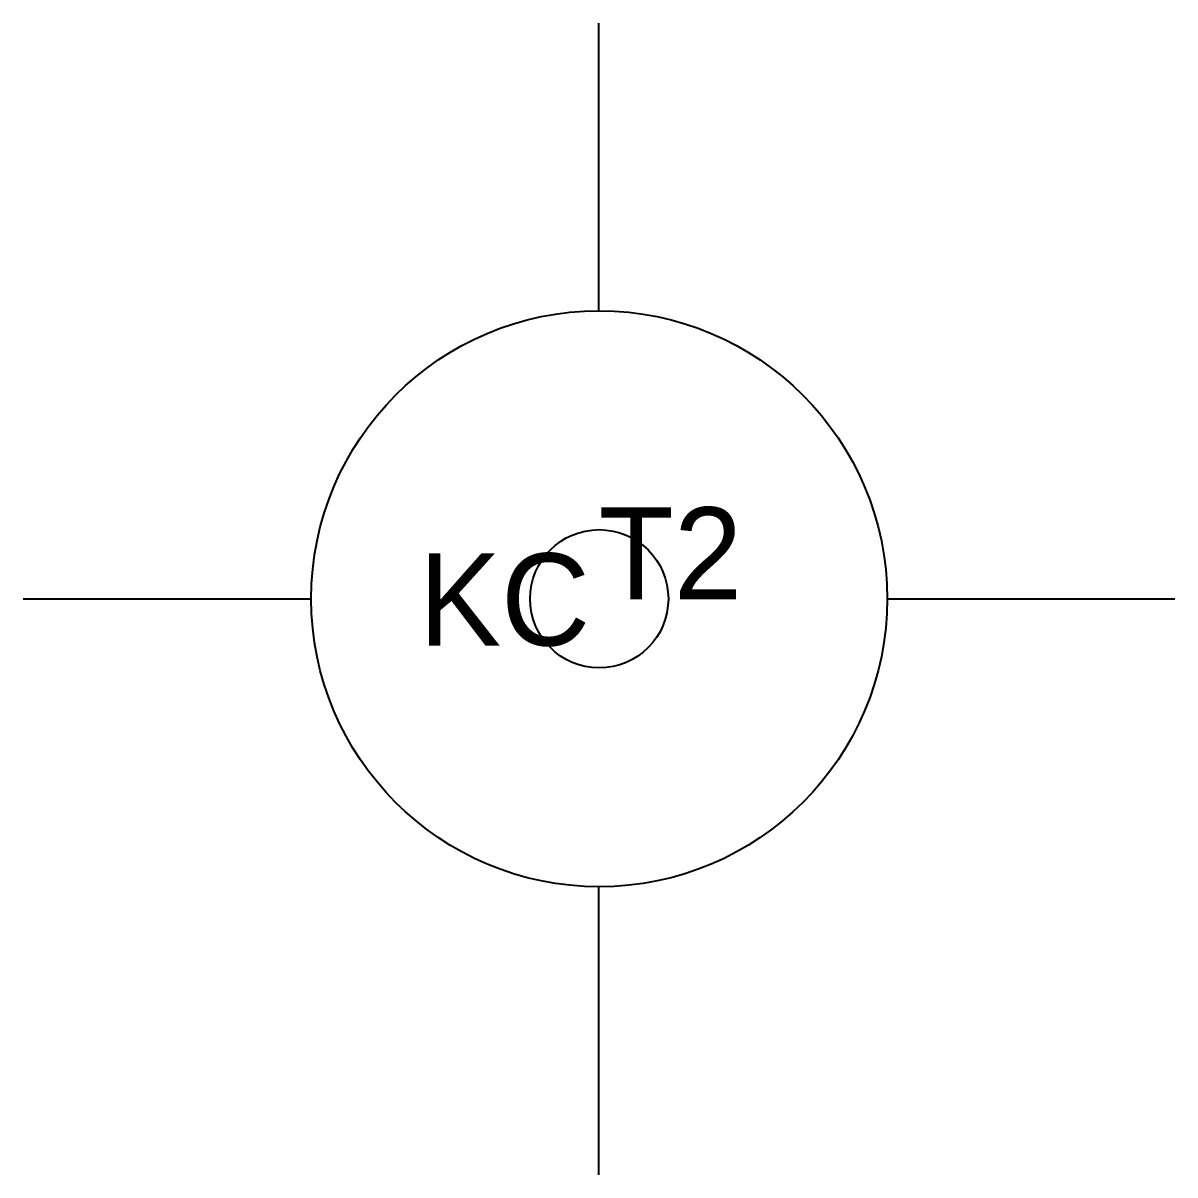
# Model space of a CAD drawing. Extents: x 550815 to 552079, y 1838416 to 1840178.
# Drawn here: x 550905.691 to 550908.191, y 1838415.941 to 1838418.441 of the extents above; entities that cross this region are included whole.
import ezdxf

# ---------------------------------------------------------------- set-up
doc = ezdxf.new("R2010")
doc.units = 0
doc.layers.add('Level 7', color=7, linetype='Continuous')
doc.layers.add('Level 9', color=7, linetype='Continuous')

msp = doc.modelspace()

# ---------------------------------------------------------------- linework, layer by layer
at = {"layer": 'Level 7'}
for p, q in [((550906.941, 1838417.816), (550906.941, 1838418.441)), ((550906.316, 1838417.191), (550905.691, 1838417.191)), ((550908.191, 1838417.191), (550907.566, 1838417.191)), ((550906.941, 1838415.941), (550906.941, 1838416.566))]:
    msp.add_line(p, q, dxfattribs=at)
for radius in [0.625, 0.15]:
    msp.add_circle((550906.9415, 1838417.1915), radius, dxfattribs=at)

# ---------------------------------------------------------------- texts
msp.add_text('T2', height=0.19998, dxfattribs=at).set_placement((550906.94, 1838417.19))
at = {"layer": 'Level 9'}
msp.add_text('KC', height=0.19998, dxfattribs=at).set_placement((550906.55, 1838417.09))

doc.saveas('drawing.dxf')
